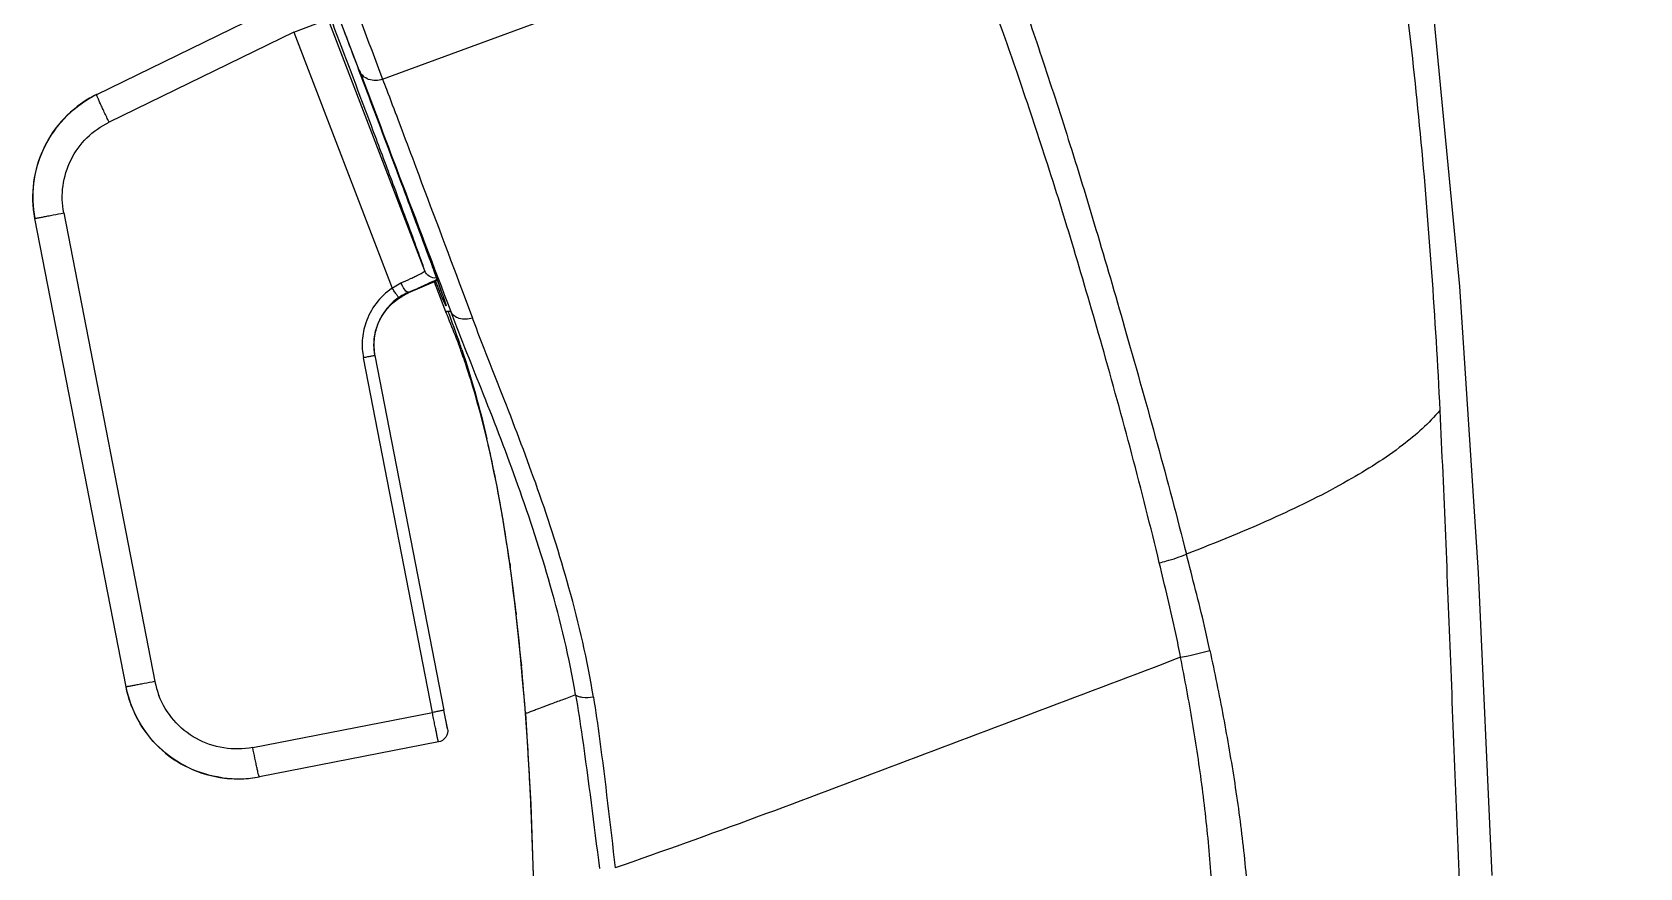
# Model space of a CAD drawing. Header units: millimetres. Extents: x 19741 to 22117, y -10160 to -6800.
# Drawn here: x 21622.63 to 21665.04, y -8232.06 to -8210 of the extents above; entities that cross this region are included whole.
import ezdxf

# ---------------------------------------------------------------- set-up
doc = ezdxf.new("R2010")
doc.units = ezdxf.units.MM

msp = doc.modelspace()

# ---------------------------------------------------------------- linework, layer by layer
at = {"linetype": 'Continuous'}
for p, q in [((21624.337, -8211.645), (21629.317, -8209.216)), ((21629.536, -8209.998), (21630.44, -8209.652)), ((21632.991, -8216.298), (21630.44, -8209.652)), ((21631.245, -8210.959), (21630.71, -8209.546)), ((21631.88, -8211.242), (21636.311, -8209.609)), ((21629.536, -8209.998), (21624.665, -8212.374)), ((21629.536, -8209.998), (21632.131, -8216.759)), ((21631.266, -8211.015), (21631.244, -8210.957)), ((21631.266, -8211.015), (21631.828, -8212.5)), ((21631.714, -8212.824), (21631.625, -8212.587)), ((21631.76, -8212.355), (21631.819, -8212.513)), ((21631.819, -8212.513), (21631.868, -8212.642)), ((21632.288, -8212.322), (21632.385, -8212.581)), ((21625.111, -8227.282), (21622.707, -8214.914)), ((21623.469, -8214.771), (21625.873, -8227.139)), ((21633.325, -8216.558), (21632.563, -8216.881)), ((21632.563, -8216.881), (21632.563, -8216.881)), ((21633.236, -8216.586), (21633.471, -8217.191)), ((21633.977, -8216.82), (21634.249, -8217.545)), ((21633.979, -8216.819), (21634.249, -8217.545)), ((21633.471, -8217.191), (21633.542, -8217.375)), ((21633.59, -8217.144), (21633.676, -8217.37)), ((21633.676, -8217.37), (21633.542, -8217.375)), ((21633.542, -8217.375), (21633.559, -8217.416)), ((21633.543, -8217.376), (21633.559, -8217.417)), ((21631.656, -8218.391), (21631.652, -8218.333)), ((21631.661, -8218.437), (21631.656, -8218.391)), ((21631.676, -8218.536), (21631.676, -8218.534)), ((21631.676, -8218.534), (21633.496, -8227.897)), ((21633.884, -8218.238), (21633.879, -8218.226)), ((21633.192, -8227.958), (21631.372, -8218.595)), ((21635.231, -8224.012), (21635.247, -8224.122)), ((21635.398, -8225.328), (21635.404, -8225.379)), ((21635.529, -8226.601), (21635.541, -8226.73)), ((21628.453, -8228.879), (21633.192, -8227.958)), ((21633.233, -8227.95), (21633.192, -8227.958)), ((21633.59, -8228.385), (21633.538, -8228.114)), ((21633.353, -8228.736), (21628.629, -8229.655)), ((21628.157, -8229.708), (21628.161, -8229.708))]:
    msp.add_line(p, q, dxfattribs=at)
for points in [[(21629.38, -8128.497), (21632.729, -8133.376), (21636.323, -8139.159), (21639.751, -8145.291), (21642.859, -8151.412), (21645.526, -8157.189), (21647.823, -8162.613), (21649.965, -8168.009), (21652.058, -8173.903), (21654.087, -8180.553), (21655.844, -8187.33), (21657.316, -8194.212), (21658.568, -8201.627), (21659.57, -8209.276), (21660.287, -8216.711), (21660.774, -8224.27), (21661.138, -8232.257)], [(21631.659, -8218.092), (21631.673, -8217.997), (21631.695, -8217.896), (21631.725, -8217.793), (21631.762, -8217.691), (21631.809, -8217.59), (21631.864, -8217.489), (21631.927, -8217.393), (21631.998, -8217.3), (21632.08, -8217.21), (21632.171, -8217.125), (21632.271, -8217.046), (21632.383, -8216.973), (21632.506, -8216.907), (21632.563, -8216.881)], [(21631.652, -8218.333), (21631.65, -8218.263), (21631.652, -8218.181), (21631.659, -8218.092)], [(21631.676, -8218.536), (21631.675, -8218.532), (21631.671, -8218.508), (21631.666, -8218.476), (21631.661, -8218.437)], [(21635.647, -8227.985), (21635.627, -8227.727), (21635.573, -8227.086), (21635.517, -8226.468), (21635.457, -8225.872), (21635.395, -8225.299), (21635.329, -8224.748), (21635.26, -8224.22), (21635.189, -8223.715), (21635.115, -8223.235), (21635.039, -8222.777), (21634.963, -8222.344), (21634.888, -8221.948), (21634.817, -8221.595), (21634.749, -8221.277), (21634.686, -8220.991), (21634.627, -8220.736), (21634.573, -8220.512), (21634.522, -8220.31), (21634.476, -8220.129), (21634.434, -8219.971), (21634.394, -8219.826), (21634.358, -8219.697), (21634.325, -8219.581), (21634.294, -8219.471), (21634.262, -8219.364), (21634.232, -8219.263), (21634.202, -8219.167), (21634.174, -8219.076), (21634.146, -8218.99), (21634.12, -8218.908), (21634.095, -8218.832), (21634.071, -8218.761), (21634.049, -8218.694), (21634.028, -8218.632), (21634.008, -8218.574), (21633.989, -8218.521), (21633.971, -8218.472), (21633.955, -8218.426), (21633.94, -8218.385), (21633.926, -8218.348), (21633.914, -8218.315), (21633.903, -8218.287), (21633.895, -8218.266), (21633.884, -8218.238)], [(21635.231, -8224.012), (21635.24, -8224.075), (21635.246, -8224.122)], [(21635.398, -8225.328), (21635.4, -8225.343), (21635.403, -8225.379)], [(21635.529, -8226.601), (21635.534, -8226.648), (21635.541, -8226.73)], [(21633.59, -8228.385), (21633.589, -8228.38), (21633.587, -8228.367), (21633.496, -8227.897)], [(21635.647, -8227.985), (21635.789, -8230.377), (21635.888, -8233.348)]]:
    msp.add_lwpolyline(points, dxfattribs=at)
for centre, radius, start, end in [((21625.613, -8214.268), 2.918, 117.24, 121.1457), ((21625.616, -8214.265), 2.916, 117.6753, 118.4301), ((21625.615, -8214.265), 2.915, 117.313, 117.6753), ((21625.61, -8214.263), 2.913, 116.0019, 117.2385), ((21625.615, -8214.264), 2.914, 115.9983, 117.313), ((21633.187, -8218.303), 1.57, 113.504, 122.896), ((21633.237, -8216.243), 0.953, 203.2912, 209.5935), ((21615.845, -8178.298), 42.033, 293.4337, 293.6116), ((21633.18, -8218.291), 1.555, 122.9124, 124.1094), ((21612.07, -8225.635), 23.069, 18.7637, 20.987), ((21633.127, -8218.253), 1.478, 182.0606, 184.0883), ((21633.122, -8218.253), 1.474, 184.0886, 186.0566), ((21633.117, -8218.254), 1.469, 186.0564, 190.9983), ((21611.128, -8225.96), 24.066, 18.376, 18.776), ((21603.557, -8228.001), 31.911, 11.6731, 13.163), ((21601.63, -8228.406), 33.88, 11.2733, 11.6834), ((21599.032, -8228.913), 36.527, 9.6311, 11.2572), ((21596.326, -8229.384), 39.274, 9.4668, 9.6478), ((21593.059, -8229.915), 42.583, 7.968, 9.4484), ((21584.384, -8231.114), 51.341, 6.4701, 7.8268), ((21571.619, -8232.555), 64.188, 5.32296, 6.4191), ((21548.575, -8234.677), 87.329, 4.39518, 5.22119), ((21628.038, -8226.718), 2.205, 191.0112, 200.9876), ((21628.069, -8226.649), 3.059, 261.896, 264.6209), ((21628.068, -8226.659), 3.05, 264.6218, 265.5219), ((21628.063, -8226.682), 3.026, 265.5868, 270.7927), ((21628.067, -8226.685), 3.023, 265.5148, 271.7919), ((21628.063, -8226.713), 2.996, 270.8002, 271.8036), ((21628.066, -8226.769), 2.94, 271.7813, 280.9634), ((21628.07, -8226.767), 2.941, 271.7814, 280.962), ((21496.618, -8236.416), 139.303, 1.59337, 2.39508)]:
    msp.add_arc(centre, radius, start, end, dxfattribs=at)
for points, knots in [([(21648.327, -8169.533), (21649.081, -8171.384), (21650.529, -8175.104), (21652.505, -8180.781), (21654.308, -8186.596), (21655.941, -8192.639), (21657.349, -8199.001), (21658.47, -8205.715), (21659.31, -8212.749), (21659.647, -8217.547), (21659.765, -8219.986)], [0, 0, 0, 0, 0.11532, 0.230305, 0.346757, 0.466516, 0.59143, 0.722559, 0.859119, 1, 1, 1, 1]), ([(21647.343, -8205.28), (21647.766, -8206.446), (21648.456, -8208.265), (21649.326, -8210.835), (21650.036, -8213.028), (21650.767, -8215.421), (21651.807, -8219.02), (21652.587, -8221.828), (21653.081, -8223.777)], [0, 0, 0, 0, 0.192011, 0.301201, 0.419959, 0.548925, 0.688661, 1, 1, 1, 1]), ([(21652.367, -8224.008), (21651.907, -8222.088), (21651.165, -8219.318), (21650.136, -8215.775), (21649.405, -8213.412), (21648.791, -8211.572), (21648.313, -8210.196), (21647.966, -8209.231), (21647.624, -8208.312), (21647.28, -8207.438), (21646.976, -8206.597), (21646.755, -8206.059), (21646.631, -8205.805)], [0, 0, 0, 0, 0.310145, 0.450074, 0.57941, 0.698604, 0.754588, 0.808219, 0.85955, 0.90871, 0.955576, 1, 1, 1, 1]), ([(21630.296, -8207.061), (21630.438, -8207.434), (21630.967, -8208.828), (21631.495, -8210.221), (21631.88, -8211.242)], [0, 0, 0, 0, 0.267948, 1, 1, 1, 1]), ([(21631.625, -8212.587), (21631.534, -8212.343), (21631.12, -8211.241), (21630.704, -8210.14), (21630.38, -8209.283)], [0, 0, 0, 0, 0.221978, 1, 1, 1, 1]), ([(21630.845, -8209.93), (21630.948, -8210.202), (21631.324, -8211.198), (21631.7, -8212.195), (21631.972, -8212.92)], [0, 0, 0, 0, 0.273241, 1, 1, 1, 1]), ([(21631.88, -8211.242), (21631.822, -8211.263), (21631.696, -8211.285), (21631.457, -8211.255), (21631.307, -8211.119), (21631.266, -8211.015)], [0, 0, 0, 0, 0.261138, 0.528955, 1, 1, 1, 1]), ([(21631.88, -8211.242), (21631.914, -8211.33), (21632.05, -8211.69), (21632.186, -8212.05), (21632.288, -8212.322)], [0, 0, 0, 0, 0.244776, 1, 1, 1, 1]), ([(21624.103, -8211.77), (21623.842, -8211.928), (21623.37, -8212.326), (21622.875, -8213.103), (21622.624, -8213.992), (21622.645, -8214.612), (21622.703, -8214.914)], [0, 0, 0, 0, 0.250841, 0.498939, 0.747417, 1, 1, 1, 1]), ([(21622.707, -8214.914), (21622.647, -8214.601), (21622.629, -8213.957), (21622.904, -8213.039), (21623.441, -8212.246), (21623.949, -8211.852), (21624.227, -8211.701)], [0, 0, 0, 0, 0.25229, 0.500515, 0.748562, 1, 1, 1, 1]), ([(21624.665, -8212.374), (21624.622, -8212.286), (21624.558, -8212.154), (21624.479, -8211.984), (21624.427, -8211.871), (21624.386, -8211.777), (21624.359, -8211.715), (21624.346, -8211.678), (21624.339, -8211.661), (21624.337, -8211.652), (21624.336, -8211.645), (21624.337, -8211.645)], [0, 0, 0, 0, 0.367306, 0.545915, 0.705498, 0.834874, 0.928022, 0.95974, 0.981823, 0.994914, 1, 1, 1, 1]), ([(21623.469, -8214.771), (21623.424, -8214.536), (21623.409, -8214.048), (21623.625, -8213.352), (21624.051, -8212.76), (21624.45, -8212.479), (21624.665, -8212.374)], [0, 0, 0, 0, 0.250066, 0.500071, 0.750037, 1, 1, 1, 1]), ([(21631.828, -8212.5), (21631.964, -8212.858), (21632.55, -8214.406), (21633.138, -8215.954), (21633.59, -8217.144)], [0, 0, 0, 0, 0.230902, 1, 1, 1, 1]), ([(21632.385, -8212.581), (21632.509, -8212.909), (21633.04, -8214.322), (21633.57, -8215.735), (21633.977, -8216.82)], [0, 0, 0, 0, 0.232404, 1, 1, 1, 1]), ([(21632.991, -8216.298), (21632.953, -8216.174), (21632.823, -8215.817), (21632.568, -8215.113), (21632.183, -8214.078), (21631.884, -8213.278), (21631.714, -8212.824)], [0, 0, 0, 0, 0.105156, 0.307796, 0.606691, 1, 1, 1, 1]), ([(21631.868, -8212.642), (21631.997, -8212.985), (21632.415, -8214.099), (21632.832, -8215.215), (21633.117, -8215.988)], [0, 0, 0, 0, 0.30779, 1, 1, 1, 1]), ([(21631.972, -8212.92), (21632.086, -8213.221), (21632.459, -8214.217), (21632.831, -8215.212), (21633.088, -8215.908)], [0, 0, 0, 0, 0.302826, 1, 1, 1, 1]), ([(21622.707, -8214.914), (21622.708, -8214.914), (21622.714, -8214.912), (21622.723, -8214.912), (21622.74, -8214.908), (21622.764, -8214.905), (21622.796, -8214.899), (21622.852, -8214.889), (21622.938, -8214.873), (21623.056, -8214.85), (21623.236, -8214.816), (21623.375, -8214.789), (21623.469, -8214.771)], [0, 0, 0, 0, 0.0044, 0.017303, 0.039268, 0.070839, 0.112372, 0.163483, 0.292172, 0.451136, 0.629664, 1, 1, 1, 1]), ([(21633.088, -8215.908), (21633.122, -8216), (21633.233, -8216.303), (21633.344, -8216.607), (21633.419, -8216.818)], [0, 0, 0, 0, 0.304632, 1, 1, 1, 1]), ([(21633.117, -8215.988), (21633.152, -8216.084), (21633.265, -8216.392), (21633.377, -8216.699), (21633.452, -8216.912)], [0, 0, 0, 0, 0.312081, 1, 1, 1, 1]), ([(21632.361, -8216.62), (21632.447, -8216.581), (21632.57, -8216.526), (21632.724, -8216.453), (21632.817, -8216.408), (21632.89, -8216.37), (21632.946, -8216.338), (21632.974, -8216.319), (21632.993, -8216.303), (21632.991, -8216.298)], [0, 0, 0, 0, 0.39876, 0.570042, 0.716649, 0.835091, 0.922656, 0.977337, 1, 1, 1, 1]), ([(21633.3, -8216.488), (21633.236, -8216.494), (21633.101, -8216.464), (21633.014, -8216.357), (21632.991, -8216.298)], [0, 0, 0, 0, 0.508773, 1, 1, 1, 1]), ([(21632.131, -8216.759), (21631.971, -8216.868), (21631.681, -8217.139), (21631.496, -8217.49), (21631.434, -8217.674)], [0, 0, 0, 0, 0.499981, 1, 1, 1, 1]), ([(21632.131, -8216.759), (21632.149, -8216.745), (21632.221, -8216.692), (21632.3, -8216.647), (21632.361, -8216.62)], [0, 0, 0, 0, 0.253824, 1, 1, 1, 1]), ([(21632.308, -8217.003), (21632.306, -8217.003), (21632.3, -8216.995), (21632.289, -8216.983), (21632.272, -8216.96), (21632.25, -8216.93), (21632.223, -8216.892), (21632.182, -8216.834), (21632.152, -8216.789), (21632.131, -8216.759)], [0, 0, 0, 0, 0.022947, 0.081601, 0.174899, 0.301529, 0.458362, 0.635109, 1, 1, 1, 1]), ([(21632.561, -8216.864), (21632.552, -8216.867), (21632.525, -8216.86), (21632.468, -8216.813), (21632.432, -8216.757), (21632.408, -8216.714)], [0, 0, 0, 0, 0.129851, 0.339174, 1, 1, 1, 1]), ([(21632.563, -8216.881), (21632.565, -8216.881), (21632.563, -8216.873), (21632.562, -8216.868), (21632.561, -8216.864)], [0, 0, 0, 0, 0.27222, 1, 1, 1, 1]), ([(21632.681, -8216.812), (21632.81, -8216.756), (21633.022, -8216.661), (21633.233, -8216.563), (21633.313, -8216.519)], [0, 0, 0, 0, 0.604026, 1, 1, 1, 1]), ([(21633.415, -8216.918), (21633.405, -8216.894), (21633.359, -8216.783), (21633.314, -8216.673), (21633.279, -8216.586)], [0, 0, 0, 0, 0.216386, 1, 1, 1, 1]), ([(21633.419, -8216.818), (21633.435, -8216.862), (21633.475, -8216.979), (21633.518, -8217.095), (21633.539, -8217.169)], [0, 0, 0, 0, 0.377364, 1, 1, 1, 1]), ([(21632.308, -8217.003), (21632.172, -8217.096), (21631.931, -8217.327), (21631.777, -8217.623), (21631.726, -8217.777)], [0, 0, 0, 0, 0.502699, 1, 1, 1, 1]), ([(21633.513, -8217.147), (21633.506, -8217.133), (21633.473, -8217.057), (21633.441, -8216.98), (21633.415, -8216.918)], [0, 0, 0, 0, 0.18877, 1, 1, 1, 1]), ([(21633.452, -8216.912), (21633.462, -8216.939), (21633.491, -8217.022), (21633.519, -8217.105), (21633.537, -8217.162)], [0, 0, 0, 0, 0.322529, 1, 1, 1, 1]), ([(21633.552, -8217.224), (21633.55, -8217.224), (21633.546, -8217.215), (21633.538, -8217.203), (21633.527, -8217.177), (21633.518, -8217.158), (21633.513, -8217.147)], [0, 0, 0, 0, 0.073809, 0.263917, 0.572555, 1, 1, 1, 1]), ([(21633.537, -8217.162), (21633.542, -8217.177), (21633.549, -8217.199), (21633.552, -8217.216), (21633.554, -8217.224), (21633.552, -8217.224)], [0, 0, 0, 0, 0.752812, 0.937754, 1, 1, 1, 1]), ([(21631.434, -8217.674), (21631.384, -8217.821), (21631.323, -8218.129), (21631.343, -8218.442), (21631.372, -8218.595)], [0, 0, 0, 0, 0.500032, 1, 1, 1, 1]), ([(21633.559, -8217.417), (21633.585, -8217.484), (21633.691, -8217.756), (21633.799, -8218.026), (21633.881, -8218.23)], [0, 0, 0, 0, 0.247081, 1, 1, 1, 1]), ([(21634.249, -8217.545), (21634.192, -8217.564), (21634.073, -8217.584), (21633.857, -8217.569), (21633.711, -8217.459), (21633.676, -8217.37)], [0, 0, 0, 0, 0.278437, 0.554166, 1, 1, 1, 1]), ([(21636.97, -8227.495), (21636.809, -8226.517), (21636.354, -8224.65), (21635.494, -8222.015), (21634.572, -8219.622), (21633.955, -8218.104), (21633.676, -8217.37)], [0, 0, 0, 0, 0.278737, 0.539107, 0.779212, 1, 1, 1, 1]), ([(21637.44, -8227.554), (21637.287, -8226.58), (21636.85, -8224.726), (21636.015, -8222.117), (21635.119, -8219.759), (21634.52, -8218.265), (21634.249, -8217.545)], [0, 0, 0, 0, 0.28097, 0.541337, 0.780631, 1, 1, 1, 1]), ([(21631.726, -8217.777), (21631.684, -8217.904), (21631.65, -8218.082), (21631.648, -8218.261), (21631.65, -8218.306)], [0, 0, 0, 0, 0.747948, 1, 1, 1, 1]), ([(21631.676, -8218.534), (21631.677, -8218.535), (21631.662, -8218.535), (21631.652, -8218.54), (21631.621, -8218.545), (21631.584, -8218.553), (21631.536, -8218.563), (21631.465, -8218.577), (21631.41, -8218.588), (21631.372, -8218.595)], [0, 0, 0, 0, 0.018528, 0.07449, 0.166616, 0.29362, 0.452307, 0.631638, 1, 1, 1, 1]), ([(21659.765, -8219.986), (21659.479, -8220.329), (21658.706, -8221.011), (21657.24, -8221.933), (21655.323, -8222.88), (21653.877, -8223.472), (21653.081, -8223.777)], [0, 0, 0, 0, 0.173156, 0.395049, 0.669927, 1, 1, 1, 1]), ([(21659.765, -8219.986), (21659.872, -8222.193), (21660.048, -8226.681), (21660.409, -8235.916), (21660.966, -8245.388), (21661.501, -8255.08), (21662.02, -8265.135), (21662.658, -8277.942), (21663.398, -8293.506), (21664.308, -8314.411), (21664.846, -8330.116), (21665.042, -8340.568)], [0, 0, 0, 0, 0.054928, 0.11163, 0.229701, 0.290742, 0.352903, 0.479926, 0.609458, 0.740189, 1, 1, 1, 1]), ([(21652.367, -8224.009), (21652.43, -8223.993), (21652.672, -8223.928), (21652.91, -8223.848), (21653.081, -8223.777)], [0, 0, 0, 0, 0.258572, 1, 1, 1, 1]), ([(21652.929, -8226.501), (21652.889, -8226.291), (21652.72, -8225.456), (21652.515, -8224.629), (21652.367, -8224.009)], [0, 0, 0, 0, 0.250991, 1, 1, 1, 1]), ([(21653.7, -8226.322), (21653.656, -8226.106), (21653.467, -8225.253), (21653.242, -8224.41), (21653.081, -8223.777)], [0, 0, 0, 0, 0.252482, 1, 1, 1, 1]), ([(21652.928, -8226.501), (21651.686, -8226.972), (21649.201, -8227.91), (21645.477, -8229.326), (21641.755, -8230.73), (21639.262, -8231.625), (21638.014, -8232.059)], [0, 0, 0, 0, 0.250352, 0.500717, 0.750961, 1, 1, 1, 1]), ([(21652.929, -8226.501), (21652.996, -8226.488), (21653.255, -8226.434), (21653.512, -8226.373), (21653.7, -8226.322)], [0, 0, 0, 0, 0.261055, 1, 1, 1, 1]), ([(21659.134, -8340.751), (21658.936, -8335.982), (21658.516, -8326.444), (21657.834, -8312.14), (21657.122, -8297.836), (21656.385, -8283.533), (21655.774, -8271.614), (21655.284, -8262.078), (21654.98, -8256.119), (21654.724, -8251.353), (21654.531, -8247.779), (21654.342, -8244.205), (21654.184, -8241.227), (21654.064, -8238.844), (21653.975, -8237.057), (21653.885, -8235.27), (21653.813, -8233.488), (21653.707, -8231.716), (21653.513, -8229.961), (21653.256, -8228.222), (21653.04, -8227.074), (21652.929, -8226.502)], [0, 0, 0, 0, 0.125128, 0.250262, 0.375398, 0.500538, 0.625688, 0.688265, 0.750834, 0.782109, 0.813382, 0.844654, 0.875913, 0.891555, 0.907199, 0.922837, 0.938455, 0.953939, 0.969362, 0.984724, 1, 1, 1, 1]), ([(21653.7, -8226.322), (21653.826, -8226.902), (21654.062, -8228.069), (21654.365, -8229.83), (21654.605, -8231.604), (21654.75, -8233.389), (21654.831, -8235.178), (21654.931, -8236.967), (21655.025, -8238.755), (21655.147, -8241.14), (21655.295, -8244.122), (21655.471, -8247.699), (21655.653, -8251.277), (21655.893, -8256.046), (21656.193, -8262.009), (21656.686, -8271.548), (21657.29, -8283.473), (21658.018, -8297.783), (21658.758, -8312.092), (21659.512, -8326.4), (21660.021, -8335.939), (21660.269, -8340.709)], [0, 0, 0, 0, 0.01555, 0.031149, 0.046766, 0.06239, 0.078017, 0.093644, 0.109271, 0.124898, 0.156153, 0.187406, 0.218659, 0.249912, 0.312416, 0.374923, 0.499936, 0.624951, 0.749966, 0.874982, 1, 1, 1, 1]), ([(21625.108, -8227.282), (21625.17, -8227.601), (21625.404, -8228.221), (21626.025, -8228.992), (21626.863, -8229.521), (21627.507, -8229.675), (21627.83, -8229.699)], [0, 0, 0, 0, 0.250263, 0.500204, 0.750044, 1, 1, 1, 1]), ([(21625.873, -8227.139), (21625.779, -8227.158), (21625.64, -8227.185), (21625.46, -8227.219), (21625.342, -8227.241), (21625.256, -8227.257), (21625.2, -8227.267), (21625.168, -8227.273), (21625.144, -8227.277), (21625.127, -8227.281), (21625.118, -8227.281), (21625.112, -8227.283), (21625.111, -8227.282)], [0, 0, 0, 0, 0.370328, 0.54877, 0.707829, 0.836809, 0.887811, 0.92916, 0.960646, 0.982622, 0.995572, 1, 1, 1, 1]), ([(21627.638, -8229.678), (21627.333, -8229.634), (21626.731, -8229.455), (21625.958, -8228.92), (21625.387, -8228.175), (21625.17, -8227.585), (21625.111, -8227.282)], [0, 0, 0, 0, 0.249943, 0.499794, 0.749736, 1, 1, 1, 1]), ([(21628.453, -8228.879), (21628.203, -8228.928), (21627.681, -8228.937), (21626.945, -8228.683), (21626.338, -8228.194), (21626.071, -8227.746), (21625.979, -8227.508)], [0, 0, 0, 0, 0.249948, 0.499915, 0.749934, 1, 1, 1, 1]), ([(21633.496, -8227.897), (21633.497, -8227.898), (21633.484, -8227.898), (21633.477, -8227.903), (21633.45, -8227.906), (21633.42, -8227.913), (21633.38, -8227.921), (21633.317, -8227.934), (21633.267, -8227.943), (21633.233, -8227.95)], [0, 0, 0, 0, 0.017559, 0.070778, 0.15857, 0.279827, 0.433115, 0.611671, 1, 1, 1, 1]), ([(21636.97, -8227.495), (21636.85, -8227.539), (21636.629, -8227.621), (21636.331, -8227.73), (21636.098, -8227.817), (21635.928, -8227.884), (21635.807, -8227.929), (21635.725, -8227.961), (21635.677, -8227.975), (21635.654, -8227.985), (21635.647, -8227.985)], [0, 0, 0, 0, 0.273024, 0.501037, 0.674497, 0.800475, 0.890344, 0.950126, 0.984923, 1, 1, 1, 1]), ([(21637.44, -8227.554), (21637.342, -8227.568), (21637.204, -8227.575), (21637.046, -8227.542), (21636.988, -8227.513), (21636.97, -8227.495)], [0, 0, 0, 0, 0.613161, 0.842812, 1, 1, 1, 1]), ([(21636.97, -8227.495), (21637.032, -8227.865), (21637.266, -8229.389), (21637.449, -8230.919), (21637.599, -8232.075)], [0, 0, 0, 0, 0.243652, 1, 1, 1, 1]), ([(21637.44, -8227.554), (21637.498, -8227.919), (21637.714, -8229.417), (21637.878, -8230.923), (21638.014, -8232.059)], [0, 0, 0, 0, 0.244268, 1, 1, 1, 1]), ([(21633.353, -8228.736), (21633.352, -8228.737), (21633.351, -8228.728), (21633.347, -8228.72), (21633.343, -8228.699), (21633.337, -8228.673), (21633.33, -8228.64), (21633.318, -8228.584), (21633.301, -8228.5), (21633.277, -8228.386), (21633.251, -8228.255), (21633.222, -8228.11), (21633.202, -8228.01), (21633.192, -8227.958)], [0, 0, 0, 0, 0.005316, 0.020685, 0.045636, 0.079644, 0.122178, 0.172704, 0.295597, 0.444049, 0.613784, 0.800527, 1, 1, 1, 1]), ([(21635.799, -8230.595), (21635.79, -8230.378), (21635.75, -8229.507), (21635.697, -8228.637), (21635.647, -8227.985)], [0, 0, 0, 0, 0.249289, 1, 1, 1, 1]), ([(21633.59, -8228.385), (21633.605, -8228.46), (21633.572, -8228.629), (21633.428, -8228.722), (21633.353, -8228.736)], [0, 0, 0, 0, 0.5, 1, 1, 1, 1]), ([(21628.629, -8229.655), (21628.628, -8229.655), (21628.625, -8229.649), (21628.621, -8229.641), (21628.615, -8229.623), (21628.605, -8229.586), (21628.588, -8229.521), (21628.565, -8229.422), (21628.539, -8229.301), (21628.5, -8229.117), (21628.471, -8228.975), (21628.453, -8228.879)], [0, 0, 0, 0, 0.00496, 0.017952, 0.039908, 0.071409, 0.164028, 0.293577, 0.45324, 0.631889, 1, 1, 1, 1])]:
    msp.add_open_spline(points, degree=3, knots=knots, dxfattribs=at)
msp.add_open_spline([(21633.967, -8218.373), (21634.225, -8219.149), (21634.443, -8219.938), (21634.63, -8220.734)], degree=3, dxfattribs=at)

doc.saveas('drawing.dxf')
